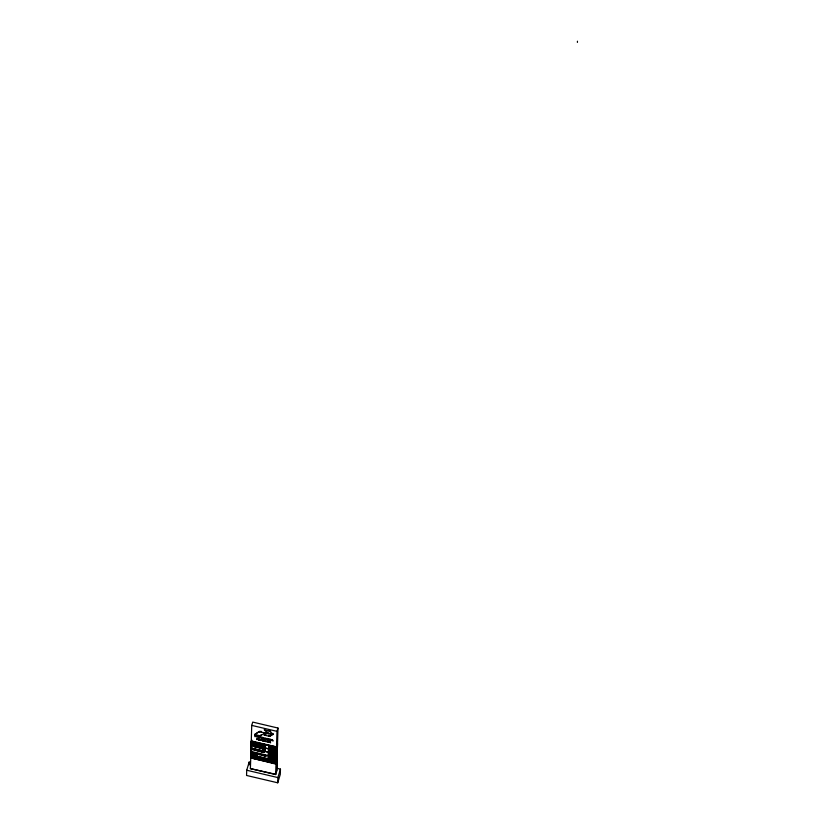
<?xml version="1.0" encoding="UTF-8"?>
<svg xmlns="http://www.w3.org/2000/svg" width="824" height="824" viewBox="0 0 824 824"><rect width="100%" height="100%" fill="white"/><g stroke="black" fill="none" stroke-linecap="round" stroke-linejoin="round"><path stroke-width="1.24" d="M249.178 764.909L249.27 761.767L246.716 770.234L246.561 775.456L277.739 782.8L280.294 774.333L280.448 769.111L276.709 768.236M250.65 758.173L251.279 740.931L276.977 746.977L276.359 764.229L250.774 757.761M277.091 760.14L276.782 770.739L275.628 774.55L250.383 768.607L250.918 752.951M250.99 750.551L251.732 725.398L252.731 722.092L277.976 728.045L276.699 770.996M251.248 749.943L251.505 741.106L251.011 757.699M251.423 750.746L251.742 739.921M251.68 749.891L251.742 747.729M254.616 753.455L255.183 753.589M254.709 750.128L255.275 750.262M254.678 757.771L255.656 758.183L254.42 757.895M255.43 755.392L255.45 754.547M263.67 752.24L264.226 752.559L263.227 752.322L263.258 751.478L264.205 752.219M264.926 760.336L266.018 760.552L264.988 760.387L264.957 759.347L265.235 760.253M268.459 754.918L268.521 752.879L275.288 754.475L275.226 756.504M268.562 751.55L268.614 749.51M268.655 748.182L268.717 746.153M270.406 758.235C269.015 758.461 269.448 756.247 269.592 757.874M270.221 751.261C270.581 749.531 269.314 751.272 270.437 751.467M270.313 747.852L269.489 747.821L270.529 748.068M270.674 754.722C271.899 755.381 269.839 753.342 271.271 754.866M270.869 748.12C273.207 747.09 270.488 748.532 271.951 748.408M270.756 758.286C274.021 757.575 269.324 757.637 271.57 758.368M271.055 751.447C270.025 750.046 272.105 752.23 271.652 751.591M272.487 751.787C272.002 752.209 274.145 751.024 273.084 751.931M272.456 758.554L272.208 757.761L272.497 758.585M272.703 755.206L271.889 755.175L272.971 755.402M273.166 748.532L272.353 748.501L273.383 748.738M273.053 758.688C272.62 757.184 273.3 758.121 273.002 758.708M273.537 755.402C273.156 755.804 275.154 754.65 274.135 755.536M274.814 749.078C273.455 749.304 273.815 747.1 274.001 748.717M273.908 752.127C273.341 750.386 275.216 752.621 274.783 752.106C274.608 750.571 272.744 752.054 274.464 752.281M274.093 762.107L273.589 761.86L274.289 762.056M274.598 748.861L273.733 748.8M274.742 759.234L273.661 758.997M275.02 763.24L275.082 761.211L251.969 755.711L251.907 757.853L275.134 763.323L275.195 761.18M275.319 753.136L275.381 751.107M275.422 749.768L275.484 747.739M275.628 774.55L276.04 763.076M276.452 749.366L276.977 731.341L277.976 728.045M276.359 764.229L276.977 746.977M276.946 754.753L276.916 759.81M277.739 782.8L277.894 777.578L280.448 769.111M577.408 42.405L577.439 41.2M251.413 744.288L251.279 744.824L276.524 750.767L276.648 750.231M265.925 732.464L260.806 735.461A2.225 1.061 16.8 0 1 259.21 735.554L254.678 734.493L259.395 731.485A2.565 1.226 16.8 0 1 260.013 731.31M251.31 747.656L251.186 748.192L276.421 754.135L276.545 753.6M251.083 751.55L251.207 751.024M276.349 760.325L276.225 760.861L250.98 754.918L251.114 754.393M254.678 734.493L259.395 731.485M259.2 732.134A2.565 1.226 16.8 0 1 260.971 731.99L261.167 731.341A2.565 1.226 16.8 0 0 260.817 731.3M250.383 768.607L275.71 774.292M260.806 735.461L261.002 734.823M273.022 733.535L272.826 734.184L268.274 733.102A1.689 0.803 16.8 0 1 266.842 732.402L264.349 729.848L264.535 729.199M273.002 734.133L270.272 736.079A1.947 0.927 16.8 0 1 268.696 736.141L264.185 735.08L266.997 733.082A1.844 0.886 16.8 0 1 267.398 732.979M266.842 732.402L267.038 731.753M264.185 735.08L266.997 733.082M272.826 734.184L270.406 731.702A1.947 0.927 16.8 0 0 268.851 730.909L269.046 730.26M266.801 733.731A1.844 0.886 16.8 0 1 268.253 733.7L268.449 733.061M268.696 736.141L268.892 735.492M270.406 731.702L270.602 731.063A1.947 0.927 16.8 0 0 269.654 730.455M270.272 736.079L270.468 735.441M277.513 743.567L277.019 760.398M276.452 756.968L276.318 757.493L251.083 751.437M276.885 757.04L277.008 756.504M276.246 763.632L276.74 747.049L251.382 741.518M260.024 744.896L260.745 744.216L261.023 744.834L261.774 744.463L262.001 745.36L262.64 744.659L263.732 745.771L264.298 745.452L263.773 744.927L265.328 745.298L264.772 745.576L265.359 746.153L261.476 744.68L258.293 744.484L259.436 743.907L259.982 744.886M259.931 748.141L260.209 747.368L260.878 747.955M260.724 754.784L261.486 754.413L261.713 755.309L261.177 754.63L258.005 754.444L258.592 753.733L259.684 754.836L260.003 754.063L260.683 754.66M261.96 748.625L262.547 747.914L263.639 749.016M258.406 738.84L257.799 739.19L258.478 739.942M262.794 739.88L262.187 740.23L262.866 740.972M264.494 740.271L263.876 740.621L264.556 741.373M268.882 741.312L268.274 741.662L268.954 742.403M258.375 739.921L259.117 739.509L258.551 738.87M262.763 740.951L263.505 740.539L262.938 739.911M264.463 741.353L265.204 740.941L264.638 740.312M268.851 742.383L269.592 741.971L269.026 741.342M263.587 749.006L264.205 748.707L263.67 748.182L265.235 748.542L264.679 748.82L265.266 749.397L261.383 747.934L258.2 747.739L259.344 747.162L259.879 748.13M255.522 755.412L256.14 755.114L255.605 754.578M266.039 759.646C264.483 758.327 266.873 761.613 266.09 759.697M256.274 743.567L255.759 743.887L255.79 743.052L257.057 744.196L256.192 743.66M255.976 753.517L255.471 753.847L255.492 753.002L256.758 754.145L255.893 753.496M258.128 745.318L258.046 745.298M251.732 725.398L276.977 731.341M264.349 729.848L268.851 730.909M260.971 731.99L265.73 733.113M268.253 733.7L272.806 734.771M259.189 737.068L258.602 737.531L258.633 736.409L260.137 736.893L260.363 737.944L259.179 737.222M251.155 741.342L276.854 747.389M255.492 743.166L254.925 743.032L255.45 743.299M255.45 743.485L254.915 743.361L255.471 743.629M251.289 744.7L276.524 750.643M255.388 746.42L254.822 746.286L255.358 746.554M255.347 746.74L254.822 746.606L255.378 746.884M256.099 746.801L255.667 747.141L255.687 746.297L256.964 747.45L256.089 746.915M270.828 751.57L271.868 751.807M272.26 751.9L273.29 752.147M273.692 752.24L274.722 752.477M251.186 748.068L276.421 754.011M255.296 749.789L254.729 749.665L255.255 749.933M270.457 754.836L271.487 755.083M273.311 755.515L274.341 755.752M255.193 753.115L254.626 752.981L255.162 753.26M255.45 754.733L254.884 754.599L255.409 754.866M272.229 758.667L273.259 758.904M255.409 755.052L254.874 754.928L255.44 755.196M250.99 754.805L276.225 760.748M272.414 762.859L276.019 763.704L250.702 758.018M246.716 770.234L277.894 777.578M273.166 748.161L272.332 747.595L272.6 748.161M270.303 747.481C269.005 747.378 270.416 746.503 269.736 747.492M260.889 747.976L261.682 747.708L261.908 748.614M271.796 761.088L271.498 760.851C273.589 762.622 272.538 761.232 271.796 761.088M252.762 756.628L254.05 756.823L252.762 756.628M252.71 753.898L252.68 754.743L254.142 754.774L252.71 753.898M252.752 752.364L252.731 753.198L253.947 753.002L252.752 752.364M252.855 749.037L252.824 749.871L254.05 749.675L252.855 749.037M252.958 745.658L252.927 746.493L254.153 746.297L252.958 745.658M253.009 743.773L253.792 744.803L254.183 744.051L253.009 743.773M253.05 742.403L253.02 743.248L254.245 743.042L253.05 742.403M253.143 754.197L253.679 754.66L253.143 754.197M253.73 757.328L252.917 757.009L253.72 757.277M254.204 752.703L254.173 753.538L255.172 753.775L255.203 752.93L254.204 752.703M254.297 749.376L254.276 750.211L255.275 750.448L255.296 749.603L254.297 749.376M254.4 745.998L254.379 746.843L255.368 747.069L255.399 746.235L254.4 745.998M254.389 744.093L254.513 744.896L255.79 745.081L255.842 744.443L255.1 744.937L254.389 744.093M254.492 742.743L254.472 743.588L255.471 743.825L255.492 742.98L254.492 742.743M254.925 735.533L254.884 736.656L256.542 736.388L254.925 735.533M254.4 756.865L255.502 757.616L254.4 756.865M254.451 754.31L254.431 755.155L257.191 755.804L256.604 755.227L257.16 754.949L254.451 754.31M255.595 749.675L255.564 750.52L256.007 749.953L256.861 750.819C255.698 749.891 259.138 749.85 257.706 751.024L255.595 749.675M256.182 744.515L256.151 745.36L256.676 744.814L257.448 745.669L256.182 744.515M256.017 757.833L257.294 758.574L256.017 757.833M256.027 757.215L256.326 757.689L256.027 757.215M256.882 735.997L256.851 737.12C258.386 737.501 258.427 736.326 256.882 735.997M256.82 753.321L257.613 754.351L258.005 753.589L256.82 753.321M257.026 746.616L257.809 747.646L258.2 746.894L257.026 746.616M257.119 743.361L257.902 744.391L258.293 743.639L257.119 743.361M257.644 744.865L257.613 745.699L258.89 745.823L257.644 744.865M257.665 757.627L258.942 758.337L257.665 757.627M258.633 758.482L258.921 758.956L258.633 758.482M259.292 758.018L260.58 758.729L259.354 757.998M259.962 750.705L259.941 751.55L260.93 751.787L259.962 750.705M260.446 736.831L261.507 738.211L262.042 737.212L260.446 736.831M260.271 758.873L260.559 759.337L260.271 758.873M260.909 758.986C262.609 759.501 262.588 758.368 261.033 758.956M261.187 750.994L261.61 751.941L261.187 750.994M261.867 751.158L262.65 752.188L263.041 751.426L261.867 751.158M261.898 759.254L262.197 759.728L261.898 759.254M261.981 754.526L262.403 755.474L261.981 754.526M262.794 754.722L262.763 755.567L264.36 755.938L264.38 755.093L263.968 755.587L262.794 754.722M265.184 750.51L263.938 750.396C264.72 749.469 264.638 749.665 265.184 750.51M266.574 760.315C267.337 761.088 267.532 758.997 266.574 760.315M267.45 738.479L268.027 739.746L267.45 738.479M267.563 760.593C267.748 761.654 267.944 759.131 267.563 760.593M268.542 738.737L268.511 739.859L269.088 739.993L269.077 739.21L270.674 740.374L270.705 739.252L270.128 739.107L270.138 739.89L268.542 738.737M268.305 756.164L268.243 758.307L275.237 759.955L275.298 757.812L268.305 756.164M268.408 752.796L268.346 754.949L275.329 756.587L275.401 754.444L268.408 752.796M268.511 749.428L268.449 751.581L275.432 753.218L275.494 751.076L268.511 749.428M268.603 746.06L268.542 748.213L275.535 749.861L275.597 747.708L268.603 746.06M268.418 756.247L268.356 758.276L275.123 759.872L275.185 757.843L268.418 756.247M269.376 750.324L270.344 750.983L269.376 750.324M269.86 753.929L269.057 753.579L269.819 753.898M269.839 761.088L269.86 760.5L271.137 761.211L269.839 761.088M270.159 760.727C271.343 762.437 271.117 760.49 270.159 760.727M270.9 747.255L271.982 747.481L270.9 747.255M271.673 750.994L270.859 750.643L271.621 750.963M271.858 754.269L272.94 754.496L271.858 754.269M273.104 761.829L274.186 762.468L273.104 761.829M273.29 754.599L274.371 754.836L273.341 754.588M274.619 748.264L273.805 747.914L274.567 748.233M274.495 758.43L273.692 758.08L274.495 758.43M260.405 745.936L259.56 745.689L260.405 745.936M262.495 746.235L262.732 746.904L263.701 746.668L262.526 746.184M262.588 749.469L262.835 750.139L263.804 749.891L262.619 749.418M263.979 746.523L265.122 747.296L263.979 746.523M260.848 746.039L259.127 745.555L260.848 746.039M265.153 738.325L264.947 739.025L262.042 738.335L262.835 737.398L264.329 738.87L264.762 737.851L265.74 738.819L266.77 738.325L267.069 739.519L265.153 738.325M263.216 737.665L263.495 738.263L263.216 737.665M272.054 739.746L272.342 740.343L272.105 739.859M271.611 740.385L270.89 740.416L272.435 739.653L273.166 740.961L271.611 740.385M258.685 750.406L258.097 751.117L259.787 751.509L258.685 750.406M265.101 755.268L264.514 755.979L266.204 756.37L265.101 755.268M257.593 739.293L256.686 739.519L257.428 739.107L256.851 738.479L260.096 739.241L259.488 739.591L260.168 740.343L257.593 739.293M261.981 740.323L261.074 740.549L261.816 740.137L261.249 739.509L266.183 740.673L265.575 741.023L266.255 741.775L261.981 740.323M268.068 741.755L267.161 741.981L267.903 741.569L267.337 740.941L270.581 741.703L269.963 742.064L270.643 742.805L268.068 741.755M273.413 747.821L272.383 747.574L273.413 747.821M273.321 751.22L272.291 750.983L273.321 751.22M255.687 757.132L254.451 756.844L255.687 757.132M271.518 754.156L270.478 753.919L271.518 754.156M270.427 757.308L269.345 757.081L270.427 757.308M274.423 761.541L273.331 761.366L274.423 761.541M252.886 757.38L253.823 757.678L252.886 757.38M272.136 754.702L272.878 754.969L272.136 754.702M262.65 758.77L263.927 759.151L262.65 758.77M268.305 760.109L269.582 760.48L268.305 760.109"/></g></svg>
